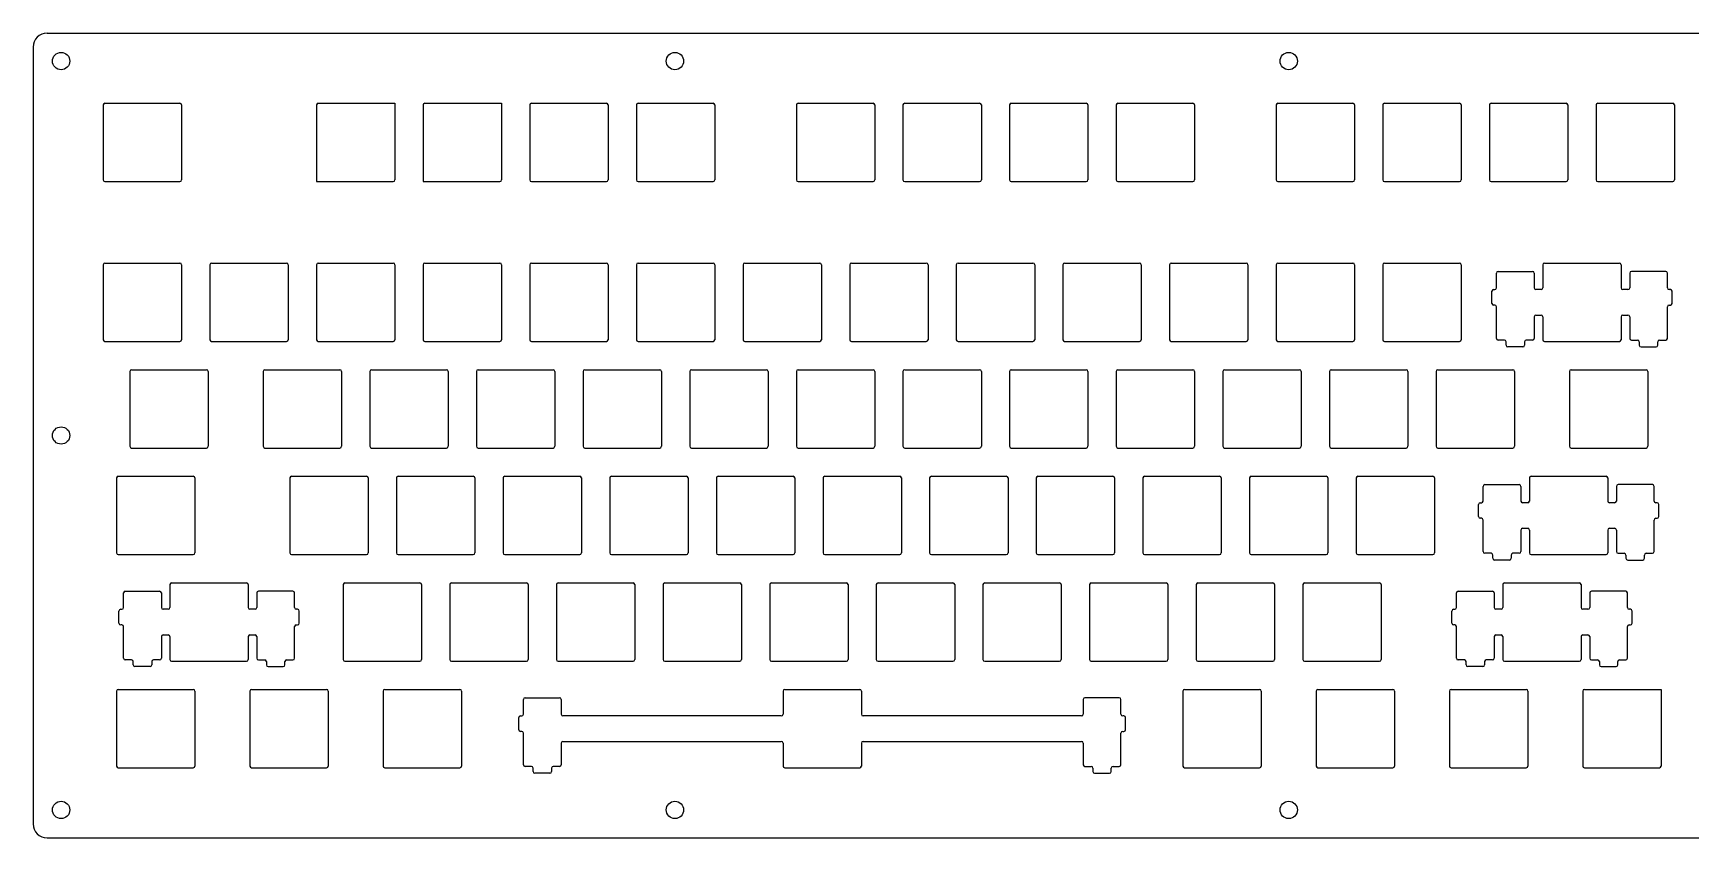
# Model space of a CAD drawing. Extents: x 0 to 449, y -144 to 0.
# Drawn here: x 0 to 296.2, y -143.8 to 0 of the extents above; entities that cross this region are included whole.
import ezdxf

# ---------------------------------------------------------------- set-up
doc = ezdxf.new("R2010")
doc.units = 0
doc.header["$MEASUREMENT"] = 0
doc.layers.add('VISIBLE', color=7, linetype='CONTINUOUS')

msp = doc.modelspace()

# ---------------------------------------------------------------- linework, layer by layer
at = {"layer": 'VISIBLE'}
for p, q in [((2.5, 0), (446.125, 0)), ((0, -2.5), (0, -141.325)), ((12.525, -12.8298), (12.525, -26.2202)), ((12.8298, -12.525), (26.2202, -12.525)), ((26.525, -12.8298), (26.525, -26.2202)), ((50.625, -12.8298), (50.625, -26.525)), ((50.9298, -12.525), (64.625, -12.525)), ((64.625, -12.525), (64.625, -26.2202)), ((69.675, -12.8298), (69.675, -26.525)), ((69.9798, -12.525), (83.675, -12.525)), ((83.675, -12.525), (83.675, -26.2202)), ((88.725, -12.8298), (88.725, -26.2202)), ((89.0298, -12.525), (102.4202, -12.525)), ((102.725, -12.8298), (102.725, -26.2202)), ((107.775, -12.8298), (107.775, -26.2202)), ((108.0798, -12.525), (121.4702, -12.525)), ((121.775, -12.8298), (121.775, -26.2202)), ((136.35, -12.8298), (136.35, -26.2202)), ((136.6548, -12.525), (150.0452, -12.525)), ((150.35, -12.8298), (150.35, -26.2202)), ((155.4, -12.8298), (155.4, -26.2202)), ((155.7048, -12.525), (169.0952, -12.525)), ((169.4, -12.8298), (169.4, -26.2202)), ((174.45, -12.8298), (174.45, -26.2202)), ((174.7548, -12.525), (188.1452, -12.525)), ((188.45, -12.8298), (188.45, -26.2202)), ((193.5, -12.8298), (193.5, -26.2202)), ((193.8048, -12.525), (207.1952, -12.525)), ((207.5, -12.8298), (207.5, -26.2202)), ((222.075, -12.8298), (222.075, -26.2202)), ((222.3798, -12.525), (235.7702, -12.525)), ((236.075, -12.8298), (236.075, -26.2202)), ((241.125, -12.8298), (241.125, -26.2202)), ((241.4298, -12.525), (254.8202, -12.525)), ((255.125, -12.8298), (255.125, -26.2202)), ((260.175, -12.8298), (260.175, -26.2202)), ((260.4798, -12.525), (273.8702, -12.525)), ((274.175, -12.8298), (274.175, -26.2202)), ((279.225, -12.8298), (279.225, -26.2202)), ((279.5298, -12.525), (292.9202, -12.525)), ((293.225, -12.8298), (293.225, -26.2202)), ((12.8298, -26.525), (26.2202, -26.525)), ((50.625, -26.525), (64.3202, -26.525)), ((69.675, -26.525), (83.3702, -26.525)), ((89.0298, -26.525), (102.4202, -26.525)), ((108.0798, -26.525), (121.4702, -26.525)), ((136.6548, -26.525), (150.0452, -26.525)), ((155.7048, -26.525), (169.0952, -26.525)), ((174.7548, -26.525), (188.1452, -26.525)), ((193.8048, -26.525), (207.1952, -26.525)), ((222.3798, -26.525), (235.7702, -26.525)), ((241.4298, -26.525), (254.8202, -26.525)), ((260.4798, -26.525), (273.8702, -26.525)), ((279.5298, -26.525), (292.9202, -26.525)), ((12.525, -41.4048), (12.525, -54.7952)), ((12.8298, -41.1), (26.2202, -41.1)), ((26.525, -41.4048), (26.525, -54.7952)), ((31.575, -41.4048), (31.575, -54.7952)), ((31.8798, -41.1), (45.2702, -41.1)), ((45.575, -41.4048), (45.575, -54.7952)), ((50.625, -41.4048), (50.625, -54.7952)), ((50.9298, -41.1), (64.3202, -41.1)), ((64.625, -41.4048), (64.625, -54.7952)), ((69.675, -41.4048), (69.675, -54.7952)), ((69.9798, -41.1), (83.3702, -41.1)), ((83.675, -41.4048), (83.675, -54.7952)), ((88.725, -41.4048), (88.725, -54.7952)), ((89.0298, -41.1), (102.4202, -41.1)), ((102.725, -41.4048), (102.725, -54.7952)), ((107.775, -41.4048), (107.775, -54.7952)), ((108.0798, -41.1), (121.4702, -41.1)), ((121.775, -41.4048), (121.775, -54.7952)), ((126.825, -41.4048), (126.825, -54.7952)), ((127.1298, -41.1), (140.5202, -41.1)), ((140.825, -41.4048), (140.825, -54.7952)), ((145.875, -41.4048), (145.875, -54.7952)), ((146.1798, -41.1), (159.5702, -41.1)), ((159.875, -41.4048), (159.875, -54.7952)), ((164.925, -41.4048), (164.925, -54.7952)), ((165.2298, -41.1), (178.6202, -41.1)), ((178.925, -41.4048), (178.925, -54.7952)), ((183.975, -41.4048), (183.975, -54.7952)), ((184.2798, -41.1), (197.6702, -41.1)), ((197.975, -41.4048), (197.975, -54.7952)), ((203.025, -41.4048), (203.025, -54.7952)), ((203.3298, -41.1), (216.7202, -41.1)), ((217.025, -41.4048), (217.025, -54.7952)), ((222.075, -41.4048), (222.075, -54.7952)), ((222.3798, -41.1), (235.7702, -41.1)), ((236.075, -41.4048), (236.075, -54.7952)), ((241.125, -41.4048), (241.125, -54.7952)), ((241.4298, -41.1), (254.8202, -41.1)), ((255.125, -41.4048), (255.125, -54.7952)), ((269.7, -41.4048), (269.7, -45.5222)), ((270.0048, -41.1), (283.3952, -41.1)), ((283.7, -41.4048), (283.7, -45.5222)), ((261.425, -45.5222), (261.425, -42.9018)), ((261.7298, -42.597), (267.8702, -42.597)), ((268.175, -42.9018), (268.175, -45.5222)), ((285.225, -42.9018), (285.225, -45.5222)), ((291.6702, -42.597), (285.5298, -42.597)), ((291.975, -45.5222), (291.975, -42.9018)), ((260.6, -48.3072), (260.6, -46.1318)), ((260.9048, -45.827), (261.1202, -45.827)), ((269.3952, -45.827), (268.4798, -45.827)), ((284.9202, -45.827), (284.0048, -45.827)), ((292.4952, -45.827), (292.2798, -45.827)), ((292.8, -48.3072), (292.8, -46.1318)), ((261.1202, -48.612), (260.9048, -48.612)), ((261.425, -54.5652), (261.425, -48.9168)), ((291.975, -54.5652), (291.975, -48.9168)), ((292.2798, -48.612), (292.4952, -48.612)), ((268.175, -50.7048), (268.175, -54.5652)), ((268.4798, -50.4), (269.3952, -50.4)), ((269.7, -50.7048), (269.7, -54.7952)), ((283.7, -50.7048), (283.7, -54.7952)), ((284.0048, -50.4), (284.9202, -50.4)), ((285.225, -50.7048), (285.225, -54.5652)), ((12.8298, -55.1), (26.2202, -55.1)), ((31.8798, -55.1), (45.2702, -55.1)), ((50.9298, -55.1), (64.3202, -55.1)), ((69.9798, -55.1), (83.3702, -55.1)), ((89.0298, -55.1), (102.4202, -55.1)), ((108.0798, -55.1), (121.4702, -55.1)), ((127.1298, -55.1), (140.5202, -55.1)), ((146.1798, -55.1), (159.5702, -55.1)), ((165.2298, -55.1), (178.6202, -55.1)), ((184.2798, -55.1), (197.6702, -55.1)), ((203.3298, -55.1), (216.7202, -55.1)), ((222.3798, -55.1), (235.7702, -55.1)), ((241.4298, -55.1), (254.8202, -55.1)), ((262.8452, -54.87), (261.7298, -54.87)), ((263.15, -55.7652), (263.15, -55.1748)), ((266.1452, -56.07), (263.4548, -56.07)), ((266.45, -55.1748), (266.45, -55.7652)), ((267.8702, -54.87), (266.7548, -54.87)), ((270.0048, -55.1), (283.3952, -55.1)), ((285.5298, -54.87), (286.6452, -54.87)), ((286.95, -55.1748), (286.95, -55.7652)), ((287.2548, -56.07), (289.9452, -56.07)), ((290.25, -55.7652), (290.25, -55.1748)), ((290.5548, -54.87), (291.6702, -54.87)), ((17.2875, -60.4548), (17.2875, -73.8452)), ((17.5923, -60.15), (30.9827, -60.15)), ((31.2875, -60.4548), (31.2875, -73.8452)), ((41.1, -60.4548), (41.1, -73.8452)), ((41.4048, -60.15), (54.7952, -60.15)), ((55.1, -60.4548), (55.1, -73.8452)), ((60.15, -60.4548), (60.15, -73.8452)), ((60.4548, -60.15), (73.8452, -60.15)), ((74.15, -60.4548), (74.15, -73.8452)), ((79.2, -60.4548), (79.2, -73.8452)), ((79.5048, -60.15), (92.8952, -60.15)), ((93.2, -60.4548), (93.2, -73.8452)), ((98.25, -60.4548), (98.25, -73.8452)), ((98.5548, -60.15), (111.9452, -60.15)), ((112.25, -60.4548), (112.25, -73.8452)), ((117.3, -60.4548), (117.3, -73.8452)), ((117.6048, -60.15), (130.9952, -60.15)), ((131.3, -60.4548), (131.3, -73.8452)), ((136.35, -60.4548), (136.35, -73.8452)), ((136.6548, -60.15), (150.0452, -60.15)), ((150.35, -60.4548), (150.35, -73.8452)), ((155.4, -60.4548), (155.4, -73.8452)), ((155.7048, -60.15), (169.0952, -60.15)), ((169.4, -60.4548), (169.4, -73.8452)), ((174.45, -60.4548), (174.45, -73.8452)), ((174.7548, -60.15), (188.1452, -60.15)), ((188.45, -60.4548), (188.45, -73.8452)), ((193.5, -60.4548), (193.5, -73.8452)), ((193.8048, -60.15), (207.1952, -60.15)), ((207.5, -60.4548), (207.5, -73.8452)), ((212.55, -60.4548), (212.55, -73.8452)), ((212.8548, -60.15), (226.2452, -60.15)), ((226.55, -60.4548), (226.55, -73.8452)), ((231.6, -60.4548), (231.6, -73.8452)), ((231.9048, -60.15), (245.2952, -60.15)), ((245.6, -60.4548), (245.6, -73.8452)), ((250.65, -60.4548), (250.65, -73.8452)), ((250.9548, -60.15), (264.3452, -60.15)), ((264.65, -60.4548), (264.65, -73.8452)), ((274.4625, -60.4548), (274.4625, -73.8452)), ((274.7673, -60.15), (288.1577, -60.15)), ((288.4625, -60.4548), (288.4625, -73.8452)), ((17.5923, -74.15), (30.9827, -74.15)), ((41.4048, -74.15), (54.7952, -74.15)), ((60.4548, -74.15), (73.8452, -74.15)), ((79.5048, -74.15), (92.8952, -74.15)), ((98.5548, -74.15), (111.9452, -74.15)), ((117.6048, -74.15), (130.9952, -74.15)), ((136.6548, -74.15), (150.0452, -74.15)), ((155.7048, -74.15), (169.0952, -74.15)), ((174.7548, -74.15), (188.1452, -74.15)), ((193.8048, -74.15), (207.1952, -74.15)), ((212.8548, -74.15), (226.2452, -74.15)), ((231.9048, -74.15), (245.2952, -74.15)), ((250.9548, -74.15), (264.3452, -74.15)), ((274.7673, -74.15), (288.1577, -74.15)), ((14.90625, -79.5048), (14.90625, -92.8952)), ((15.21105, -79.2), (28.60145, -79.2)), ((28.90625, -79.5048), (28.90625, -92.8952)), ((45.8625, -79.5048), (45.8625, -92.8952)), ((46.1673, -79.2), (59.5577, -79.2)), ((59.8625, -79.5048), (59.8625, -92.8952)), ((64.9125, -79.5048), (64.9125, -92.8952)), ((65.2173, -79.2), (78.6077, -79.2)), ((78.9125, -79.5048), (78.9125, -92.8952)), ((83.9625, -79.5048), (83.9625, -92.8952)), ((84.2673, -79.2), (97.6577, -79.2)), ((97.9625, -79.5048), (97.9625, -92.8952)), ((103.0125, -79.5048), (103.0125, -92.8952)), ((103.3173, -79.2), (116.7077, -79.2)), ((117.0125, -79.5048), (117.0125, -92.8952)), ((122.0625, -79.5048), (122.0625, -92.8952)), ((122.3673, -79.2), (135.7577, -79.2)), ((136.0625, -79.5048), (136.0625, -92.8952)), ((141.1125, -79.5048), (141.1125, -92.8952)), ((141.4173, -79.2), (154.8077, -79.2)), ((155.1125, -79.5048), (155.1125, -92.8952)), ((160.1625, -79.5048), (160.1625, -92.8952)), ((160.4673, -79.2), (173.8577, -79.2)), ((174.1625, -79.5048), (174.1625, -92.8952)), ((179.2125, -79.5048), (179.2125, -92.8952)), ((179.5173, -79.2), (192.9077, -79.2)), ((193.2125, -79.5048), (193.2125, -92.8952)), ((198.2625, -79.5048), (198.2625, -92.8952)), ((198.5673, -79.2), (211.9577, -79.2)), ((212.2625, -79.5048), (212.2625, -92.8952)), ((217.3125, -79.5048), (217.3125, -92.8952)), ((217.6173, -79.2), (231.0077, -79.2)), ((231.3125, -79.5048), (231.3125, -92.8952)), ((236.3625, -79.5048), (236.3625, -92.8952)), ((236.6673, -79.2), (250.0577, -79.2)), ((250.3625, -79.5048), (250.3625, -92.8952)), ((267.31875, -79.5048), (267.31875, -83.6222)), ((267.62355, -79.2), (281.01395, -79.2)), ((281.31875, -79.5048), (281.31875, -83.6222)), ((259.04375, -83.6222), (259.04375, -81.0018)), ((259.34855, -80.697), (265.48895, -80.697)), ((265.79375, -81.0018), (265.79375, -83.6222)), ((282.84375, -81.0018), (282.84375, -83.6222)), ((289.28895, -80.697), (283.14855, -80.697)), ((289.59375, -83.6222), (289.59375, -81.0018)), ((258.21875, -86.4072), (258.21875, -84.2318)), ((258.52355, -83.927), (258.73895, -83.927)), ((267.01395, -83.927), (266.09855, -83.927)), ((282.53895, -83.927), (281.62355, -83.927)), ((290.11395, -83.927), (289.89855, -83.927)), ((290.41875, -86.4072), (290.41875, -84.2318)), ((258.73895, -86.712), (258.52355, -86.712)), ((259.04375, -92.6652), (259.04375, -87.0168)), ((265.79375, -88.8048), (265.79375, -92.6652)), ((266.09855, -88.5), (267.01395, -88.5)), ((267.31875, -88.8048), (267.31875, -92.8952)), ((281.31875, -88.8048), (281.31875, -92.8952)), ((281.62355, -88.5), (282.53895, -88.5)), ((282.84375, -88.8048), (282.84375, -92.6652)), ((289.59375, -92.6652), (289.59375, -87.0168)), ((289.89855, -86.712), (290.11395, -86.712)), ((15.21105, -93.2), (28.60145, -93.2)), ((46.1673, -93.2), (59.5577, -93.2)), ((65.2173, -93.2), (78.6077, -93.2)), ((84.2673, -93.2), (97.6577, -93.2)), ((103.3173, -93.2), (116.7077, -93.2)), ((122.3673, -93.2), (135.7577, -93.2)), ((141.4173, -93.2), (154.8077, -93.2)), ((160.4673, -93.2), (173.8577, -93.2)), ((179.5173, -93.2), (192.9077, -93.2)), ((198.5673, -93.2), (211.9577, -93.2)), ((217.6173, -93.2), (231.0077, -93.2)), ((236.6673, -93.2), (250.0577, -93.2)), ((260.46395, -92.97), (259.34855, -92.97)), ((260.76875, -93.8652), (260.76875, -93.2748)), ((263.76395, -94.17), (261.07355, -94.17)), ((264.06875, -93.2748), (264.06875, -93.8652)), ((265.48895, -92.97), (264.37355, -92.97)), ((267.62355, -93.2), (281.01395, -93.2)), ((283.14855, -92.97), (284.26395, -92.97)), ((284.56875, -93.2748), (284.56875, -93.8652)), ((284.87355, -94.17), (287.56395, -94.17)), ((287.86875, -93.8652), (287.86875, -93.2748)), ((288.17355, -92.97), (289.28895, -92.97)), ((16.15625, -102.6722), (16.15625, -100.0518)), ((16.46105, -99.747), (22.60145, -99.747)), ((22.90625, -100.0518), (22.90625, -102.6722)), ((24.43125, -98.5548), (24.43125, -102.6722)), ((24.73605, -98.25), (38.12645, -98.25)), ((38.43125, -98.5548), (38.43125, -102.6722)), ((39.95625, -100.0518), (39.95625, -102.6722)), ((46.40145, -99.747), (40.26105, -99.747)), ((46.70625, -102.6722), (46.70625, -100.0518)), ((55.3875, -98.5548), (55.3875, -111.9452)), ((55.6923, -98.25), (69.0827, -98.25)), ((69.3875, -98.5548), (69.3875, -111.9452)), ((74.4375, -98.5548), (74.4375, -111.9452)), ((74.7423, -98.25), (88.1327, -98.25)), ((88.4375, -98.5548), (88.4375, -111.9452)), ((93.4875, -98.5548), (93.4875, -111.9452)), ((93.7923, -98.25), (107.1827, -98.25)), ((107.4875, -98.5548), (107.4875, -111.9452)), ((112.5375, -98.5548), (112.5375, -111.9452)), ((112.8423, -98.25), (126.2327, -98.25)), ((126.5375, -98.5548), (126.5375, -111.9452)), ((131.5875, -98.5548), (131.5875, -111.9452)), ((131.8923, -98.25), (145.2827, -98.25)), ((145.5875, -98.5548), (145.5875, -111.9452)), ((150.6375, -98.5548), (150.6375, -111.9452)), ((150.9423, -98.25), (164.3327, -98.25)), ((164.6375, -98.5548), (164.6375, -111.9452)), ((169.6875, -98.5548), (169.6875, -111.9452)), ((169.9923, -98.25), (183.3827, -98.25)), ((183.6875, -98.5548), (183.6875, -111.9452)), ((188.7375, -98.5548), (188.7375, -111.9452)), ((189.0423, -98.25), (202.4327, -98.25)), ((202.7375, -98.5548), (202.7375, -111.9452)), ((207.7875, -98.5548), (207.7875, -111.9452)), ((208.0923, -98.25), (221.4827, -98.25)), ((221.7875, -98.5548), (221.7875, -111.9452)), ((226.8375, -98.5548), (226.8375, -111.9452)), ((227.1423, -98.25), (240.5327, -98.25)), ((240.8375, -98.5548), (240.8375, -111.9452)), ((254.28125, -102.6722), (254.28125, -100.0518)), ((254.58605, -99.747), (260.72645, -99.747)), ((261.03125, -100.0518), (261.03125, -102.6722)), ((262.55625, -98.5548), (262.55625, -102.6722)), ((262.86105, -98.25), (276.25145, -98.25)), ((276.55625, -98.5548), (276.55625, -102.6722)), ((278.08125, -100.0518), (278.08125, -102.6722)), ((284.52645, -99.747), (278.38605, -99.747)), ((284.83125, -102.6722), (284.83125, -100.0518)), ((15.33125, -105.4572), (15.33125, -103.2818)), ((15.63605, -102.977), (15.85145, -102.977)), ((24.12645, -102.977), (23.21105, -102.977)), ((39.65145, -102.977), (38.73605, -102.977)), ((47.22645, -102.977), (47.01105, -102.977)), ((47.53125, -105.4572), (47.53125, -103.2818)), ((253.45625, -105.4572), (253.45625, -103.2818)), ((253.76105, -102.977), (253.97645, -102.977)), ((262.25145, -102.977), (261.33605, -102.977)), ((277.77645, -102.977), (276.86105, -102.977)), ((285.35145, -102.977), (285.13605, -102.977)), ((285.65625, -105.4572), (285.65625, -103.2818)), ((15.85145, -105.762), (15.63605, -105.762)), ((16.15625, -111.7152), (16.15625, -106.0668)), ((46.70625, -111.7152), (46.70625, -106.0668)), ((47.01105, -105.762), (47.22645, -105.762)), ((253.97645, -105.762), (253.76105, -105.762)), ((254.28125, -111.7152), (254.28125, -106.0668)), ((284.83125, -111.7152), (284.83125, -106.0668)), ((285.13605, -105.762), (285.35145, -105.762)), ((22.90625, -107.8548), (22.90625, -111.7152)), ((23.21105, -107.55), (24.12645, -107.55)), ((24.43125, -107.8548), (24.43125, -111.9452)), ((38.43125, -107.8548), (38.43125, -111.9452)), ((38.73605, -107.55), (39.65145, -107.55)), ((39.95625, -107.8548), (39.95625, -111.7152)), ((261.03125, -107.8548), (261.03125, -111.7152)), ((261.33605, -107.55), (262.25145, -107.55)), ((262.55625, -107.8548), (262.55625, -111.9452)), ((276.55625, -107.8548), (276.55625, -111.9452)), ((276.86105, -107.55), (277.77645, -107.55)), ((278.08125, -107.8548), (278.08125, -111.7152)), ((17.57645, -112.02), (16.46105, -112.02)), ((17.88125, -112.9152), (17.88125, -112.3248)), ((21.18125, -112.3248), (21.18125, -112.9152)), ((22.60145, -112.02), (21.48605, -112.02)), ((24.73605, -112.25), (38.12645, -112.25)), ((40.26105, -112.02), (41.37645, -112.02)), ((41.68125, -112.3248), (41.68125, -112.9152)), ((44.98125, -112.9152), (44.98125, -112.3248)), ((45.28605, -112.02), (46.40145, -112.02)), ((55.6923, -112.25), (69.0827, -112.25)), ((74.7423, -112.25), (88.1327, -112.25)), ((93.7923, -112.25), (107.1827, -112.25)), ((112.8423, -112.25), (126.2327, -112.25)), ((131.8923, -112.25), (145.2827, -112.25)), ((150.9423, -112.25), (164.3327, -112.25)), ((169.9923, -112.25), (183.3827, -112.25)), ((189.0423, -112.25), (202.4327, -112.25)), ((208.0923, -112.25), (221.4827, -112.25)), ((227.1423, -112.25), (240.5327, -112.25)), ((255.70145, -112.02), (254.58605, -112.02)), ((256.00625, -112.9152), (256.00625, -112.3248)), ((259.30625, -112.3248), (259.30625, -112.9152)), ((260.72645, -112.02), (259.61105, -112.02)), ((262.86105, -112.25), (276.25145, -112.25)), ((278.38605, -112.02), (279.50145, -112.02)), ((279.80625, -112.3248), (279.80625, -112.9152)), ((283.10625, -112.9152), (283.10625, -112.3248)), ((283.41105, -112.02), (284.52645, -112.02)), ((20.87645, -113.22), (18.18605, -113.22)), ((41.98605, -113.22), (44.67645, -113.22)), ((259.00145, -113.22), (256.31105, -113.22)), ((280.11105, -113.22), (282.80145, -113.22)), ((14.90625, -117.6048), (14.90625, -130.9952)), ((15.21105, -117.3), (28.60145, -117.3)), ((28.90625, -117.6048), (28.90625, -130.9952)), ((38.71875, -117.6048), (38.71875, -130.9952)), ((39.02355, -117.3), (52.41395, -117.3)), ((52.71875, -117.6048), (52.71875, -130.9952)), ((62.53125, -117.6048), (62.53125, -130.9952)), ((62.83605, -117.3), (76.22645, -117.3)), ((76.53125, -117.6048), (76.53125, -130.9952)), ((133.96875, -117.6048), (133.96875, -121.7222)), ((134.27355, -117.3), (147.66395, -117.3)), ((147.96875, -117.6048), (147.96875, -121.7222)), ((205.40625, -117.6048), (205.40625, -130.9952)), ((205.71105, -117.3), (219.10145, -117.3)), ((219.40625, -117.6048), (219.40625, -130.9952)), ((229.21875, -117.6048), (229.21875, -130.9952)), ((229.52355, -117.3), (242.91395, -117.3)), ((243.21875, -117.6048), (243.21875, -130.9952)), ((253.03125, -117.6048), (253.03125, -130.9952)), ((253.33605, -117.3), (266.72645, -117.3)), ((267.03125, -117.6048), (267.03125, -130.9952)), ((276.84375, -117.6048), (276.84375, -130.9952)), ((277.14855, -117.3), (290.84375, -117.3)), ((290.84375, -117.3), (290.84375, -130.9952)), ((87.59375, -121.7222), (87.59375, -119.1018)), ((87.89855, -118.797), (94.03895, -118.797)), ((94.34375, -119.1018), (94.34375, -121.7222)), ((187.59375, -119.1018), (187.59375, -121.7222)), ((194.03895, -118.797), (187.89855, -118.797)), ((194.34375, -121.7222), (194.34375, -119.1018)), ((86.76875, -124.5072), (86.76875, -122.3318)), ((87.07355, -122.027), (87.28895, -122.027)), ((133.66395, -122.027), (94.64855, -122.027)), ((187.28895, -122.027), (148.27355, -122.027)), ((194.86395, -122.027), (194.64855, -122.027)), ((195.16875, -124.5072), (195.16875, -122.3318)), ((87.28895, -124.812), (87.07355, -124.812)), ((87.59375, -130.7652), (87.59375, -125.1168)), ((94.34375, -126.9048), (94.34375, -130.7652)), ((94.64855, -126.6), (133.66395, -126.6)), ((133.96875, -126.9048), (133.96875, -130.9952)), ((147.96875, -126.9048), (147.96875, -130.9952)), ((148.27355, -126.6), (187.28895, -126.6)), ((187.59375, -126.9048), (187.59375, -130.7652)), ((194.34375, -130.7652), (194.34375, -125.1168)), ((194.64855, -124.812), (194.86395, -124.812)), ((15.21105, -131.3), (28.60145, -131.3)), ((39.02355, -131.3), (52.41395, -131.3)), ((62.83605, -131.3), (76.22645, -131.3)), ((89.01395, -131.07), (87.89855, -131.07)), ((89.31875, -131.9652), (89.31875, -131.3748)), ((92.31395, -132.27), (89.62355, -132.27)), ((92.61875, -131.3748), (92.61875, -131.9652)), ((94.03895, -131.07), (92.92355, -131.07)), ((134.27355, -131.3), (147.66395, -131.3)), ((187.89855, -131.07), (189.01395, -131.07)), ((189.31875, -131.3748), (189.31875, -131.9652)), ((189.62355, -132.27), (192.31395, -132.27)), ((192.61875, -131.9652), (192.61875, -131.3748)), ((192.92355, -131.07), (194.03895, -131.07)), ((205.71105, -131.3), (219.10145, -131.3)), ((229.52355, -131.3), (242.91395, -131.3)), ((253.33605, -131.3), (266.72645, -131.3)), ((277.14855, -131.3), (290.53895, -131.3)), ((2.5, -143.825), (446.125, -143.825))]:
    msp.add_line(p, q, dxfattribs=at)
for centre in [(5, -5), (114.65625, -5), (224.3125, -5), (5, -71.9125), (5, -138.825), (114.65625, -138.825), (224.3125, -138.825)]:
    msp.add_circle(centre, 1.55, dxfattribs=at)
for centre, radius, start, end in [((2.5, -2.5), 2.5, 90, 180), ((12.8298, -12.8298), 0.3048, 90, 180), ((26.2202, -12.8298), 0.3048, 0, 90), ((50.9298, -12.8298), 0.3048, 90, 180), ((69.9798, -12.8298), 0.3048, 90, 180), ((89.0298, -12.8298), 0.3048, 90, 180), ((102.4202, -12.8298), 0.3048, 0, 90), ((108.0798, -12.8298), 0.3048, 90, 180), ((121.4702, -12.8298), 0.3048, 0, 90), ((136.6548, -12.8298), 0.3048, 90, 180), ((150.0452, -12.8298), 0.3048, 0, 90), ((155.7048, -12.8298), 0.3048, 90, 180), ((169.0952, -12.8298), 0.3048, 0, 90), ((174.7548, -12.8298), 0.3048, 90, 180), ((188.1452, -12.8298), 0.3048, 0, 90), ((193.8048, -12.8298), 0.3048, 90, 180), ((207.1952, -12.8298), 0.3048, 0, 90), ((222.3798, -12.8298), 0.3048, 90, 180), ((235.7702, -12.8298), 0.3048, 0, 90), ((241.4298, -12.8298), 0.3048, 90, 180), ((254.8202, -12.8298), 0.3048, 0, 90), ((260.4798, -12.8298), 0.3048, 90, 180), ((273.8702, -12.8298), 0.3048, 0, 90), ((279.5298, -12.8298), 0.3048, 90, 180), ((292.9202, -12.8298), 0.3048, 0, 90), ((12.8298, -26.2202), 0.3048, 180, 270), ((26.2202, -26.2202), 0.3048, 270, 0), ((64.3202, -26.2202), 0.3048, 270, 0), ((83.3702, -26.2202), 0.3048, 270, 0), ((89.0298, -26.2202), 0.3048, 180, 270), ((102.4202, -26.2202), 0.3048, 270, 0), ((108.0798, -26.2202), 0.3048, 180, 270), ((121.4702, -26.2202), 0.3048, 270, 0), ((136.6548, -26.2202), 0.3048, 180, 270), ((150.0452, -26.2202), 0.3048, 270, 0), ((155.7048, -26.2202), 0.3048, 180, 270), ((169.0952, -26.2202), 0.3048, 270, 0), ((174.7548, -26.2202), 0.3048, 180, 270), ((188.1452, -26.2202), 0.3048, 270, 0), ((193.8048, -26.2202), 0.3048, 180, 270), ((207.1952, -26.2202), 0.3048, 270, 0), ((222.3798, -26.2202), 0.3048, 180, 270), ((235.7702, -26.2202), 0.3048, 270, 0), ((241.4298, -26.2202), 0.3048, 180, 270), ((254.8202, -26.2202), 0.3048, 270, 0), ((260.4798, -26.2202), 0.3048, 180, 270), ((273.8702, -26.2202), 0.3048, 270, 0), ((279.5298, -26.2202), 0.3048, 180, 270), ((292.9202, -26.2202), 0.3048, 270, 0), ((12.8298, -41.4048), 0.3048, 90, 180), ((26.2202, -41.4048), 0.3048, 0, 90), ((31.8798, -41.4048), 0.3048, 90, 180), ((45.2702, -41.4048), 0.3048, 0, 90), ((50.9298, -41.4048), 0.3048, 90, 180), ((64.3202, -41.4048), 0.3048, 0, 90), ((69.9798, -41.4048), 0.3048, 90, 180), ((83.3702, -41.4048), 0.3048, 0, 90), ((89.0298, -41.4048), 0.3048, 90, 180), ((102.4202, -41.4048), 0.3048, 0, 90), ((108.0798, -41.4048), 0.3048, 90, 180), ((121.4702, -41.4048), 0.3048, 0, 90), ((127.1298, -41.4048), 0.3048, 90, 180), ((140.5202, -41.4048), 0.3048, 0, 90), ((146.1798, -41.4048), 0.3048, 90, 180), ((159.5702, -41.4048), 0.3048, 0, 90), ((165.2298, -41.4048), 0.3048, 90, 180), ((178.6202, -41.4048), 0.3048, 0, 90), ((184.2798, -41.4048), 0.3048, 90, 180), ((197.6702, -41.4048), 0.3048, 0, 90), ((203.3298, -41.4048), 0.3048, 90, 180), ((216.7202, -41.4048), 0.3048, 0, 90), ((222.3798, -41.4048), 0.3048, 90, 180), ((235.7702, -41.4048), 0.3048, 0, 90), ((241.4298, -41.4048), 0.3048, 90, 180), ((254.8202, -41.4048), 0.3048, 0, 90), ((270.0048, -41.4048), 0.3048, 90, 180), ((283.3952, -41.4048), 0.3048, 0, 90), ((261.7298, -42.9018), 0.3048, 90, 180), ((267.8702, -42.9018), 0.3048, 0, 90), ((285.5298, -42.9018), 0.3048, 90, 180), ((291.6702, -42.9018), 0.3048, 0, 90), ((260.9048, -46.1318), 0.3048, 90, 180), ((261.1202, -45.5222), 0.3048, 270, 0), ((268.4798, -45.5222), 0.3048, 180, 270), ((269.3952, -45.5222), 0.3048, 270, 0), ((284.0048, -45.5222), 0.3048, 180, 270), ((284.9202, -45.5222), 0.3048, 270, 0), ((292.2798, -45.5222), 0.3048, 180, 270), ((292.4952, -46.1318), 0.3048, 0, 90), ((260.9048, -48.3072), 0.3048, 180, 270), ((261.1202, -48.9168), 0.3048, 0, 90), ((292.2798, -48.9168), 0.3048, 90, 180), ((292.4952, -48.3072), 0.3048, 270, 0), ((268.4798, -50.7048), 0.3048, 90, 180), ((269.3952, -50.7048), 0.3048, 0, 90), ((284.0048, -50.7048), 0.3048, 90, 180), ((284.9202, -50.7048), 0.3048, 0, 90), ((12.8298, -54.7952), 0.3048, 180, 270), ((26.2202, -54.7952), 0.3048, 270, 0), ((31.8798, -54.7952), 0.3048, 180, 270), ((45.2702, -54.7952), 0.3048, 270, 0), ((50.9298, -54.7952), 0.3048, 180, 270), ((64.3202, -54.7952), 0.3048, 270, 0), ((69.9798, -54.7952), 0.3048, 180, 270), ((83.3702, -54.7952), 0.3048, 270, 0), ((89.0298, -54.7952), 0.3048, 180, 270), ((102.4202, -54.7952), 0.3048, 270, 0), ((108.0798, -54.7952), 0.3048, 180, 270), ((121.4702, -54.7952), 0.3048, 270, 0), ((127.1298, -54.7952), 0.3048, 180, 270), ((140.5202, -54.7952), 0.3048, 270, 0), ((146.1798, -54.7952), 0.3048, 180, 270), ((159.5702, -54.7952), 0.3048, 270, 0), ((165.2298, -54.7952), 0.3048, 180, 270), ((178.6202, -54.7952), 0.3048, 270, 0), ((184.2798, -54.7952), 0.3048, 180, 270), ((197.6702, -54.7952), 0.3048, 270, 0), ((203.3298, -54.7952), 0.3048, 180, 270), ((216.7202, -54.7952), 0.3048, 270, 0), ((222.3798, -54.7952), 0.3048, 180, 270), ((235.7702, -54.7952), 0.3048, 270, 0), ((241.4298, -54.7952), 0.3048, 180, 270), ((254.8202, -54.7952), 0.3048, 270, 0), ((261.7298, -54.5652), 0.3048, 180, 270), ((262.8452, -55.1748), 0.3048, 0, 90), ((263.4548, -55.7652), 0.3048, 180, 270), ((266.1452, -55.7652), 0.3048, 270, 0), ((266.7548, -55.1748), 0.3048, 90, 180), ((267.8702, -54.5652), 0.3048, 270, 0), ((270.0048, -54.7952), 0.3048, 180, 270), ((283.3952, -54.7952), 0.3048, 270, 0), ((285.5298, -54.5652), 0.3048, 180, 270), ((286.6452, -55.1748), 0.3048, 0, 90), ((287.2548, -55.7652), 0.3048, 180, 270), ((289.9452, -55.7652), 0.3048, 270, 0), ((290.5548, -55.1748), 0.3048, 90, 180), ((291.6702, -54.5652), 0.3048, 270, 0), ((17.5923, -60.4548), 0.3048, 90, 180), ((30.9827, -60.4548), 0.3048, 0, 90), ((41.4048, -60.4548), 0.3048, 90, 180), ((54.7952, -60.4548), 0.3048, 0, 90), ((60.4548, -60.4548), 0.3048, 90, 180), ((73.8452, -60.4548), 0.3048, 0, 90), ((79.5048, -60.4548), 0.3048, 90, 180), ((92.8952, -60.4548), 0.3048, 0, 90), ((98.5548, -60.4548), 0.3048, 90, 180), ((111.9452, -60.4548), 0.3048, 0, 90), ((117.6048, -60.4548), 0.3048, 90, 180), ((130.9952, -60.4548), 0.3048, 0, 90), ((136.6548, -60.4548), 0.3048, 90, 180), ((150.0452, -60.4548), 0.3048, 0, 90), ((155.7048, -60.4548), 0.3048, 90, 180), ((169.0952, -60.4548), 0.3048, 0, 90), ((174.7548, -60.4548), 0.3048, 90, 180), ((188.1452, -60.4548), 0.3048, 0, 90), ((193.8048, -60.4548), 0.3048, 90, 180), ((207.1952, -60.4548), 0.3048, 0, 90), ((212.8548, -60.4548), 0.3048, 90, 180), ((226.2452, -60.4548), 0.3048, 0, 90), ((231.9048, -60.4548), 0.3048, 90, 180), ((245.2952, -60.4548), 0.3048, 0, 90), ((250.9548, -60.4548), 0.3048, 90, 180), ((264.3452, -60.4548), 0.3048, 0, 90), ((274.7673, -60.4548), 0.3048, 90, 180), ((288.1577, -60.4548), 0.3048, 0, 90), ((17.5923, -73.8452), 0.3048, 180, 270), ((30.9827, -73.8452), 0.3048, 270, 0), ((41.4048, -73.8452), 0.3048, 180, 270), ((54.7952, -73.8452), 0.3048, 270, 0), ((60.4548, -73.8452), 0.3048, 180, 270), ((73.8452, -73.8452), 0.3048, 270, 0), ((79.5048, -73.8452), 0.3048, 180, 270), ((92.8952, -73.8452), 0.3048, 270, 0), ((98.5548, -73.8452), 0.3048, 180, 270), ((111.9452, -73.8452), 0.3048, 270, 0), ((117.6048, -73.8452), 0.3048, 180, 270), ((130.9952, -73.8452), 0.3048, 270, 0), ((136.6548, -73.8452), 0.3048, 180, 270), ((150.0452, -73.8452), 0.3048, 270, 0), ((155.7048, -73.8452), 0.3048, 180, 270), ((169.0952, -73.8452), 0.3048, 270, 0), ((174.7548, -73.8452), 0.3048, 180, 270), ((188.1452, -73.8452), 0.3048, 270, 0), ((193.8048, -73.8452), 0.3048, 180, 270), ((207.1952, -73.8452), 0.3048, 270, 0), ((212.8548, -73.8452), 0.3048, 180, 270), ((226.2452, -73.8452), 0.3048, 270, 0), ((231.9048, -73.8452), 0.3048, 180, 270), ((245.2952, -73.8452), 0.3048, 270, 0), ((250.9548, -73.8452), 0.3048, 180, 270), ((264.3452, -73.8452), 0.3048, 270, 0), ((274.7673, -73.8452), 0.3048, 180, 270), ((288.1577, -73.8452), 0.3048, 270, 0), ((15.21105, -79.5048), 0.3048, 90, 180), ((28.60145, -79.5048), 0.3048, 0, 90), ((46.1673, -79.5048), 0.3048, 90, 180), ((59.5577, -79.5048), 0.3048, 0, 90), ((65.2173, -79.5048), 0.3048, 90, 180), ((78.6077, -79.5048), 0.3048, 0, 90), ((84.2673, -79.5048), 0.3048, 90, 180), ((97.6577, -79.5048), 0.3048, 0, 90), ((103.3173, -79.5048), 0.3048, 90, 180), ((116.7077, -79.5048), 0.3048, 0, 90), ((122.3673, -79.5048), 0.3048, 90, 180), ((135.7577, -79.5048), 0.3048, 0, 90), ((141.4173, -79.5048), 0.3048, 90, 180), ((154.8077, -79.5048), 0.3048, 0, 90), ((160.4673, -79.5048), 0.3048, 90, 180), ((173.8577, -79.5048), 0.3048, 0, 90), ((179.5173, -79.5048), 0.3048, 90, 180), ((192.9077, -79.5048), 0.3048, 0, 90), ((198.5673, -79.5048), 0.3048, 90, 180), ((211.9577, -79.5048), 0.3048, 0, 90), ((217.6173, -79.5048), 0.3048, 90, 180), ((231.0077, -79.5048), 0.3048, 0, 90), ((236.6673, -79.5048), 0.3048, 90, 180), ((250.0577, -79.5048), 0.3048, 0, 90), ((267.62355, -79.5048), 0.3048, 90, 180), ((281.01395, -79.5048), 0.3048, 0, 90), ((259.34855, -81.0018), 0.3048, 90, 180), ((265.48895, -81.0018), 0.3048, 0, 90), ((283.14855, -81.0018), 0.3048, 90, 180), ((289.28895, -81.0018), 0.3048, 0, 90), ((258.52355, -84.2318), 0.3048, 90, 180), ((258.73895, -83.6222), 0.3048, 270, 0), ((266.09855, -83.6222), 0.3048, 180, 270), ((267.01395, -83.6222), 0.3048, 270, 0), ((281.62355, -83.6222), 0.3048, 180, 270), ((282.53895, -83.6222), 0.3048, 270, 0), ((289.89855, -83.6222), 0.3048, 180, 270), ((290.11395, -84.2318), 0.3048, 0, 90), ((258.52355, -86.4072), 0.3048, 180, 270), ((258.73895, -87.0168), 0.3048, 0, 90), ((266.09855, -88.8048), 0.3048, 90, 180), ((267.01395, -88.8048), 0.3048, 0, 90), ((281.62355, -88.8048), 0.3048, 90, 180), ((282.53895, -88.8048), 0.3048, 0, 90), ((289.89855, -87.0168), 0.3048, 90, 180), ((290.11395, -86.4072), 0.3048, 270, 0), ((15.21105, -92.8952), 0.3048, 180, 270), ((28.60145, -92.8952), 0.3048, 270, 0), ((46.1673, -92.8952), 0.3048, 180, 270), ((59.5577, -92.8952), 0.3048, 270, 0), ((65.2173, -92.8952), 0.3048, 180, 270), ((78.6077, -92.8952), 0.3048, 270, 0), ((84.2673, -92.8952), 0.3048, 180, 270), ((97.6577, -92.8952), 0.3048, 270, 0), ((103.3173, -92.8952), 0.3048, 180, 270), ((116.7077, -92.8952), 0.3048, 270, 0), ((122.3673, -92.8952), 0.3048, 180, 270), ((135.7577, -92.8952), 0.3048, 270, 0), ((141.4173, -92.8952), 0.3048, 180, 270), ((154.8077, -92.8952), 0.3048, 270, 0), ((160.4673, -92.8952), 0.3048, 180, 270), ((173.8577, -92.8952), 0.3048, 270, 0), ((179.5173, -92.8952), 0.3048, 180, 270), ((192.9077, -92.8952), 0.3048, 270, 0), ((198.5673, -92.8952), 0.3048, 180, 270), ((211.9577, -92.8952), 0.3048, 270, 0), ((217.6173, -92.8952), 0.3048, 180, 270), ((231.0077, -92.8952), 0.3048, 270, 0), ((236.6673, -92.8952), 0.3048, 180, 270), ((250.0577, -92.8952), 0.3048, 270, 0), ((259.34855, -92.6652), 0.3048, 180, 270), ((260.46395, -93.2748), 0.3048, 0, 90), ((261.07355, -93.8652), 0.3048, 180, 270), ((263.76395, -93.8652), 0.3048, 270, 0), ((264.37355, -93.2748), 0.3048, 90, 180), ((265.48895, -92.6652), 0.3048, 270, 0), ((267.62355, -92.8952), 0.3048, 180, 270), ((281.01395, -92.8952), 0.3048, 270, 0), ((283.14855, -92.6652), 0.3048, 180, 270), ((284.26395, -93.2748), 0.3048, 0, 90), ((284.87355, -93.8652), 0.3048, 180, 270), ((287.56395, -93.8652), 0.3048, 270, 0), ((288.17355, -93.2748), 0.3048, 90, 180), ((289.28895, -92.6652), 0.3048, 270, 0), ((16.46105, -100.0518), 0.3048, 90, 180), ((22.60145, -100.0518), 0.3048, 0, 90), ((24.73605, -98.5548), 0.3048, 90, 180), ((38.12645, -98.5548), 0.3048, 0, 90), ((40.26105, -100.0518), 0.3048, 90, 180), ((46.40145, -100.0518), 0.3048, 0, 90), ((55.6923, -98.5548), 0.3048, 90, 180), ((69.0827, -98.5548), 0.3048, 0, 90), ((74.7423, -98.5548), 0.3048, 90, 180), ((88.1327, -98.5548), 0.3048, 0, 90), ((93.7923, -98.5548), 0.3048, 90, 180), ((107.1827, -98.5548), 0.3048, 0, 90), ((112.8423, -98.5548), 0.3048, 90, 180), ((126.2327, -98.5548), 0.3048, 0, 90), ((131.8923, -98.5548), 0.3048, 90, 180), ((145.2827, -98.5548), 0.3048, 0, 90), ((150.9423, -98.5548), 0.3048, 90, 180), ((164.3327, -98.5548), 0.3048, 0, 90), ((169.9923, -98.5548), 0.3048, 90, 180), ((183.3827, -98.5548), 0.3048, 0, 90), ((189.0423, -98.5548), 0.3048, 90, 180), ((202.4327, -98.5548), 0.3048, 0, 90), ((208.0923, -98.5548), 0.3048, 90, 180), ((221.4827, -98.5548), 0.3048, 0, 90), ((227.1423, -98.5548), 0.3048, 90, 180), ((240.5327, -98.5548), 0.3048, 0, 90), ((254.58605, -100.0518), 0.3048, 90, 180), ((260.72645, -100.0518), 0.3048, 0, 90), ((262.86105, -98.5548), 0.3048, 90, 180), ((276.25145, -98.5548), 0.3048, 0, 90), ((278.38605, -100.0518), 0.3048, 90, 180), ((284.52645, -100.0518), 0.3048, 0, 90), ((15.63605, -103.2818), 0.3048, 90, 180), ((15.85145, -102.6722), 0.3048, 270, 0), ((23.21105, -102.6722), 0.3048, 180, 270), ((24.12645, -102.6722), 0.3048, 270, 0), ((38.73605, -102.6722), 0.3048, 180, 270), ((39.65145, -102.6722), 0.3048, 270, 0), ((47.01105, -102.6722), 0.3048, 180, 270), ((47.22645, -103.2818), 0.3048, 0, 90), ((253.76105, -103.2818), 0.3048, 90, 180), ((253.97645, -102.6722), 0.3048, 270, 0), ((261.33605, -102.6722), 0.3048, 180, 270), ((262.25145, -102.6722), 0.3048, 270, 0), ((276.86105, -102.6722), 0.3048, 180, 270), ((277.77645, -102.6722), 0.3048, 270, 0), ((285.13605, -102.6722), 0.3048, 180, 270), ((285.35145, -103.2818), 0.3048, 0, 90), ((15.63605, -105.4572), 0.3048, 180, 270), ((15.85145, -106.0668), 0.3048, 0, 90), ((47.01105, -106.0668), 0.3048, 90, 180), ((47.22645, -105.4572), 0.3048, 270, 0), ((253.76105, -105.4572), 0.3048, 180, 270), ((253.97645, -106.0668), 0.3048, 0, 90), ((285.13605, -106.0668), 0.3048, 90, 180), ((285.35145, -105.4572), 0.3048, 270, 0), ((23.21105, -107.8548), 0.3048, 90, 180), ((24.12645, -107.8548), 0.3048, 0, 90), ((38.73605, -107.8548), 0.3048, 90, 180), ((39.65145, -107.8548), 0.3048, 0, 90), ((261.33605, -107.8548), 0.3048, 90, 180), ((262.25145, -107.8548), 0.3048, 0, 90), ((276.86105, -107.8548), 0.3048, 90, 180), ((277.77645, -107.8548), 0.3048, 0, 90), ((16.46105, -111.7152), 0.3048, 180, 270), ((17.57645, -112.3248), 0.3048, 0, 90), ((21.48605, -112.3248), 0.3048, 90, 180), ((22.60145, -111.7152), 0.3048, 270, 0), ((24.73605, -111.9452), 0.3048, 180, 270), ((38.12645, -111.9452), 0.3048, 270, 0), ((40.26105, -111.7152), 0.3048, 180, 270), ((41.37645, -112.3248), 0.3048, 0, 90), ((45.28605, -112.3248), 0.3048, 90, 180), ((46.40145, -111.7152), 0.3048, 270, 0), ((55.6923, -111.9452), 0.3048, 180, 270), ((69.0827, -111.9452), 0.3048, 270, 0), ((74.7423, -111.9452), 0.3048, 180, 270), ((88.1327, -111.9452), 0.3048, 270, 0), ((93.7923, -111.9452), 0.3048, 180, 270), ((107.1827, -111.9452), 0.3048, 270, 0), ((112.8423, -111.9452), 0.3048, 180, 270), ((126.2327, -111.9452), 0.3048, 270, 0), ((131.8923, -111.9452), 0.3048, 180, 270), ((145.2827, -111.9452), 0.3048, 270, 0), ((150.9423, -111.9452), 0.3048, 180, 270), ((164.3327, -111.9452), 0.3048, 270, 0), ((169.9923, -111.9452), 0.3048, 180, 270), ((183.3827, -111.9452), 0.3048, 270, 0), ((189.0423, -111.9452), 0.3048, 180, 270), ((202.4327, -111.9452), 0.3048, 270, 0), ((208.0923, -111.9452), 0.3048, 180, 270), ((221.4827, -111.9452), 0.3048, 270, 0), ((227.1423, -111.9452), 0.3048, 180, 270), ((240.5327, -111.9452), 0.3048, 270, 0), ((254.58605, -111.7152), 0.3048, 180, 270), ((255.70145, -112.3248), 0.3048, 0, 90), ((259.61105, -112.3248), 0.3048, 90, 180), ((260.72645, -111.7152), 0.3048, 270, 0), ((262.86105, -111.9452), 0.3048, 180, 270), ((276.25145, -111.9452), 0.3048, 270, 0), ((278.38605, -111.7152), 0.3048, 180, 270), ((279.50145, -112.3248), 0.3048, 0, 90), ((283.41105, -112.3248), 0.3048, 90, 180), ((284.52645, -111.7152), 0.3048, 270, 0), ((18.18605, -112.9152), 0.3048, 180, 270), ((20.87645, -112.9152), 0.3048, 270, 0), ((41.98605, -112.9152), 0.3048, 180, 270), ((44.67645, -112.9152), 0.3048, 270, 0), ((256.31105, -112.9152), 0.3048, 180, 270), ((259.00145, -112.9152), 0.3048, 270, 0), ((280.11105, -112.9152), 0.3048, 180, 270), ((282.80145, -112.9152), 0.3048, 270, 0), ((15.21105, -117.6048), 0.3048, 90, 180), ((28.60145, -117.6048), 0.3048, 0, 90), ((39.02355, -117.6048), 0.3048, 90, 180), ((52.41395, -117.6048), 0.3048, 0, 90), ((62.83605, -117.6048), 0.3048, 90, 180), ((76.22645, -117.6048), 0.3048, 0, 90), ((134.27355, -117.6048), 0.3048, 90, 180), ((147.66395, -117.6048), 0.3048, 0, 90), ((205.71105, -117.6048), 0.3048, 90, 180), ((219.10145, -117.6048), 0.3048, 0, 90), ((229.52355, -117.6048), 0.3048, 90, 180), ((242.91395, -117.6048), 0.3048, 0, 90), ((253.33605, -117.6048), 0.3048, 90, 180), ((266.72645, -117.6048), 0.3048, 0, 90), ((277.14855, -117.6048), 0.3048, 90, 180), ((87.89855, -119.1018), 0.3048, 90, 180), ((94.03895, -119.1018), 0.3048, 0, 90), ((187.89855, -119.1018), 0.3048, 90, 180), ((194.03895, -119.1018), 0.3048, 0, 90), ((87.07355, -122.3318), 0.3048, 90, 180), ((87.28895, -121.7222), 0.3048, 270, 0), ((94.64855, -121.7222), 0.3048, 180, 270), ((133.66395, -121.7222), 0.3048, 270, 0), ((148.27355, -121.7222), 0.3048, 180, 270), ((187.28895, -121.7222), 0.3048, 270, 0), ((194.64855, -121.7222), 0.3048, 180, 270), ((194.86395, -122.3318), 0.3048, 0, 90), ((87.07355, -124.5072), 0.3048, 180, 270), ((87.28895, -125.1168), 0.3048, 0, 90), ((94.64855, -126.9048), 0.3048, 90, 180), ((133.66395, -126.9048), 0.3048, 0, 90), ((148.27355, -126.9048), 0.3048, 90, 180), ((187.28895, -126.9048), 0.3048, 0, 90), ((194.64855, -125.1168), 0.3048, 90, 180), ((194.86395, -124.5072), 0.3048, 270, 0), ((15.21105, -130.9952), 0.3048, 180, 270), ((28.60145, -130.9952), 0.3048, 270, 0), ((39.02355, -130.9952), 0.3048, 180, 270), ((52.41395, -130.9952), 0.3048, 270, 0), ((62.83605, -130.9952), 0.3048, 180, 270), ((76.22645, -130.9952), 0.3048, 270, 0), ((87.89855, -130.7652), 0.3048, 180, 270), ((89.01395, -131.3748), 0.3048, 0, 90), ((89.62355, -131.9652), 0.3048, 180, 270), ((92.31395, -131.9652), 0.3048, 270, 0), ((92.92355, -131.3748), 0.3048, 90, 180), ((94.03895, -130.7652), 0.3048, 270, 0), ((134.27355, -130.9952), 0.3048, 180, 270), ((147.66395, -130.9952), 0.3048, 270, 0), ((187.89855, -130.7652), 0.3048, 180, 270), ((189.01395, -131.3748), 0.3048, 0, 90), ((189.62355, -131.9652), 0.3048, 180, 270), ((192.31395, -131.9652), 0.3048, 270, 0), ((192.92355, -131.3748), 0.3048, 90, 180), ((194.03895, -130.7652), 0.3048, 270, 0), ((205.71105, -130.9952), 0.3048, 180, 270), ((219.10145, -130.9952), 0.3048, 270, 0), ((229.52355, -130.9952), 0.3048, 180, 270), ((242.91395, -130.9952), 0.3048, 270, 0), ((253.33605, -130.9952), 0.3048, 180, 270), ((266.72645, -130.9952), 0.3048, 270, 0), ((277.14855, -130.9952), 0.3048, 180, 270), ((290.53895, -130.9952), 0.3048, 270, 0), ((2.5, -141.325), 2.5, 180, 270)]:
    msp.add_arc(centre, radius, start, end, dxfattribs=at)

doc.saveas('drawing.dxf')
